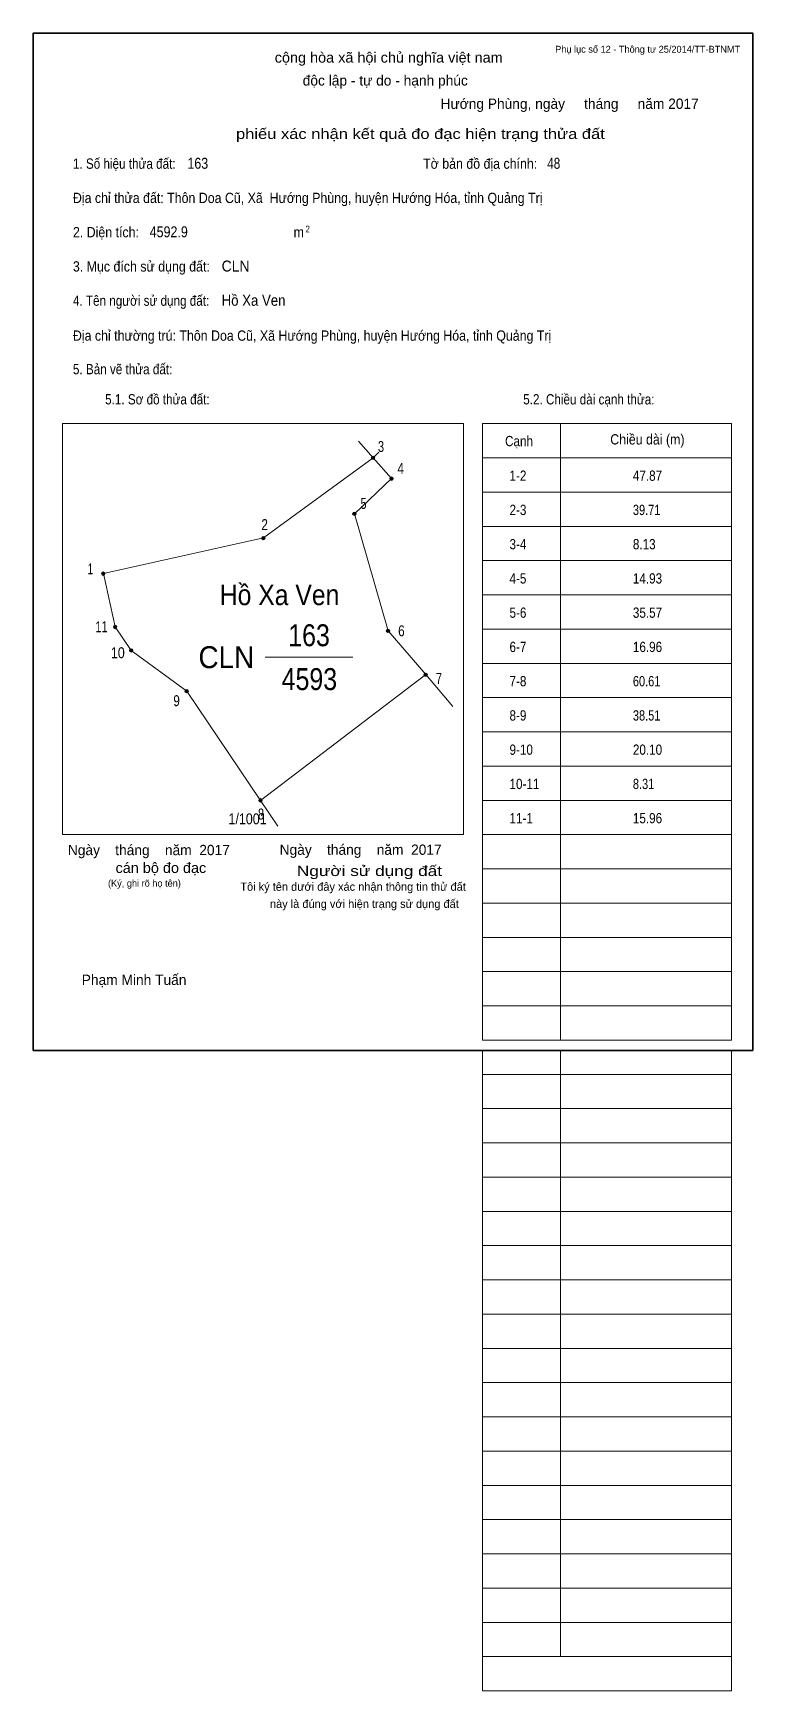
# Model space of a CAD drawing. Header units: centimetres. Extents: x 0 to 21, y -18.7 to 29.7.
import ezdxf
from ezdxf.enums import TextEntityAlignment as Align

# ---------------------------------------------------------------- set-up
doc = ezdxf.new("R2010")
doc.units = ezdxf.units.CM
doc.header["$LTSCALE"] = 0.12
for name, color, linetype in [('2', 7, 'Continuous'), ('30', 7, 'Continuous'), ('34', 7, 'Continuous')]:
    doc.layers.add(name, color=color, linetype=linetype)
for name, color, linetype, lineweight in [('32', 7, 'Continuous', 13), ('33', 7, 'Continuous', 13), ('6', 7, 'Continuous', 13), ('63', 7, 'Continuous', 13)]:
    doc.layers.add(name, color=color, linetype=linetype, lineweight=lineweight)

msp = doc.modelspace()

# ---------------------------------------------------------------- hatches: boundary and pattern name
at = {"layer": '32'}
for points in [[(9.9675, 17.3, 1), (9.8675, 17.3, 1)], [(10.506, 16.6925, 1), (10.406, 16.6925, 1)], [(9.4229, 15.6673, 1), (9.3229, 15.6673, 1)], [(6.765, 14.9569, 1), (6.665, 14.9569, 1)], [(2.0958, 13.9187, 1), (1.9958, 13.9187, 1)], [(2.4395, 12.362, 1), (2.3395, 12.362, 1)], [(10.4031, 12.251, 1), (10.3031, 12.251, 1)], [(2.9091, 11.6775, 1), (2.8091, 11.6775, 1)], [(11.5042, 10.9631, 1), (11.4042, 10.9631, 1)], [(4.5288, 10.4894, 1), (4.4288, 10.4894, 1)], [(6.6821, 7.3, 1), (6.5821, 7.3, 1)]]:
    msp.add_hatch(color=256, dxfattribs=at).paths.add_polyline_path(points)

# ---------------------------------------------------------------- linework, layer by layer
for centre in [(9.9175, 17.3), (10.456, 16.6925), (9.3729, 15.6673), (6.715, 14.9569), (2.0458, 13.9187), (2.3895, 12.362), (10.3531, 12.251), (2.8591, 11.6775), (11.4542, 10.9631), (4.4788, 10.4894), (6.6321, 7.3)]:
    msp.add_circle(centre, 0.05, dxfattribs=at)
at = {"layer": '33'}
msp.add_line((6.77, 11.48), (9.33, 11.48), dxfattribs=at)
at = {"layer": '6'}
for p, q in [((10.46, 16.7), (9.92, 17.3)), ((6.63, 7.3), (7.14, 6.55))]:
    msp.add_line(p, q, dxfattribs=at)
for points in [[(9.49, 17.79), (9.92, 17.3), (10.09, 17.47)], [(9.92, 17.3), (6.72, 14.96), (2.05, 13.92), (2.39, 12.37), (2.86, 11.68), (4.48, 10.49), (6.63, 7.3)], [(11.46, 10.97), (10.36, 12.25), (9.38, 15.67), (10.46, 16.7)], [(6.63, 7.3), (11.46, 10.97), (12.25, 10.04)]]:
    msp.add_lwpolyline(points, dxfattribs=at)
at = {"layer": '63'}
for p, q in [((0.86, 18.3), (12.56, 18.3)), ((0.86, 6.3), (0.86, 18.3)), ((12.56, 6.3), (12.56, 18.3)), ((13.11, 18.3), (20.38, 18.3)), ((13.11, 0.3), (13.11, 18.3)), ((15.39, 0.3), (15.39, 18.3)), ((20.38, 0.3), (20.38, 18.3)), ((13.11, 17.3), (20.38, 17.3)), ((13.11, 16.3), (20.38, 16.3)), ((13.11, 15.3), (20.38, 15.3)), ((13.11, 14.3), (20.38, 14.3)), ((13.11, 13.3), (20.38, 13.3)), ((13.11, 12.3), (20.38, 12.3)), ((13.11, 11.3), (20.38, 11.3)), ((13.11, 10.3), (20.38, 10.3)), ((13.11, 9.3), (20.38, 9.3)), ((13.11, 8.3), (20.38, 8.3)), ((13.11, 7.3), (20.38, 7.3)), ((0.86, 6.3), (12.56, 6.3)), ((13.11, 6.3), (20.38, 6.3)), ((13.11, 5.3), (20.38, 5.3)), ((13.11, 4.3), (20.38, 4.3)), ((13.11, 3.3), (20.38, 3.3)), ((13.11, 2.3), (20.38, 2.3)), ((13.11, 1.3), (20.38, 1.3)), ((13.11, 0.3), (20.38, 0.3)), ((13.11, -18.7), (13.11, 0)), ((15.39, -17.7), (15.39, 0)), ((20.38, -18.7), (20.38, 0)), ((13.11, -0.7), (20.38, -0.7)), ((13.11, -0.7), (20.38, -0.7)), ((13.11, -1.7), (20.38, -1.7)), ((13.11, -2.7), (20.38, -2.7)), ((13.11, -3.7), (20.38, -3.7)), ((13.11, -4.7), (20.38, -4.7)), ((13.11, -5.7), (20.38, -5.7)), ((13.11, -6.7), (20.38, -6.7)), ((13.11, -7.7), (20.38, -7.7)), ((13.11, -8.7), (20.38, -8.7)), ((13.11, -9.7), (20.38, -9.7)), ((13.11, -10.7), (20.38, -10.7)), ((13.11, -11.7), (20.38, -11.7)), ((13.11, -12.7), (20.38, -12.7)), ((13.11, -13.7), (20.38, -13.7)), ((13.11, -14.7), (20.38, -14.7)), ((13.11, -15.7), (20.38, -15.7)), ((13.11, -16.7), (20.38, -16.7)), ((13.11, -17.7), (20.38, -17.7)), ((13.11, -18.7), (20.38, -18.7))]:
    msp.add_line(p, q, dxfattribs=at)
at = {"layer": '63', "lineweight": 35}
msp.add_lwpolyline([(0, 0), (0, 29.7), (21, 29.7), (21, 0)], close=True, dxfattribs=at)

# ---------------------------------------------------------------- texts
at = {"layer": '2', "width": 0.9}
msp.add_text('Hồ Xa Ven', height=0.5995, dxfattribs=at).set_placement((7.19, 13), align=Align.CENTER)
at = {"layer": '30'}
for s, height, width, p in [('1-2', 0.3, 0.85, (13.9, 16.63)), ('47.87', 0.3, 0.85, (17.5, 16.63)), ('2-3', 0.3, 0.85, (13.9, 15.63)), ('39.71', 0.3, 0.8, (17.5, 15.63)), ('3-4', 0.3, 0.85, (13.9, 14.63)), ('8.13', 0.3, 0.85, (17.5, 14.63)), ('4-5', 0.3, 0.85, (13.9, 13.63)), ('14.93', 0.3, 0.85, (17.5, 13.63)), ('5-6', 0.3, 0.85, (13.9, 12.63)), ('35.57', 0.3, 0.85, (17.5, 12.63)), ('6-7', 0.3, 0.85, (13.9, 11.63)), ('16.96', 0.3, 0.85, (17.5, 11.63)), ('7-8', 0.3, 0.85, (13.9, 10.63)), ('60.61', 0.3, 0.8, (17.5, 10.63)), ('8-9', 0.3, 0.85, (13.9, 9.63)), ('38.51', 0.3, 0.8, (17.5, 9.63)), ('9-10', 0.3, 0.85, (13.9, 8.63)), ('20.10', 0.3, 0.85, (17.5, 8.63)), ('10-11', 0.3, 0.85, (13.9, 7.63)), ('8.31', 0.3, 0.8, (17.5, 7.63)), ('1/1001', 0.32, 0.85, (5.7, 6.6)), ('11-1', 0.3, 0.85, (13.9, 6.63)), ('15.96', 0.3, 0.85, (17.5, 6.63))]:
    msp.add_text(s, height=height, dxfattribs=dict(at, width=width)).set_placement(p)
at = {"layer": '32'}
for s, width, p in [('3', 0.75, (10.15, 17.47)), ('4', 0.8, (10.725, 16.83)), ('5', 0.75, (9.64, 15.81)), ('2', 0.8, (6.755, 15.19)), ('1', 0.65, (1.67, 13.9)), ('11', 0.75, (1.995, 12.21)), ('6', 0.8, (10.745, 12.09)), ('10', 0.85, (2.47, 11.45)), ('7', 0.75, (11.84, 10.7)), ('9', 0.8, (4.185, 10.05)), ('8', 0.75, (6.65, 6.74))]:
    msp.add_text(s, height=0.32, dxfattribs=dict(at, width=width)).set_placement(p, align=Align.CENTER)
at = {"layer": '33', "width": 0.85}
for s, p in [('163', (8.05, 11.8)), ('4593', (8.06, 10.52))]:
    msp.add_text(s, height=0.64, dxfattribs=at).set_placement(p, align=Align.CENTER)
at = {"layer": '33', "width": 0.95}
msp.add_text('CLN', height=0.64, dxfattribs=at).set_placement((6.45, 11.16), align=Align.RIGHT)
at = {"layer": '34'}
for s, width, p in [('163', 0.85, (4.5, 25.74)), ('48', 0.8, (15, 25.74)), ('4592.9', 0.85, (3.4, 23.74)), ('CLN', 0.95, (5.5, 22.74)), ('Hồ Xa Ven', 0.9, (5.5, 21.74))]:
    msp.add_text(s, height=0.32, dxfattribs=dict(at, width=width)).set_placement(p)
at = {"layer": '63', "width": 1.05}
msp.add_text('cộng hòa xã hội chủ nghĩa việt nam', height=0.3, dxfattribs=at).set_placement((10.375, 28.84), align=Align.CENTER)
at = {"layer": '63'}
for s, height, p in [('Phụ lục số 12 - Thông tư 25/2014/TT-BTNMT', 0.2, (20.63, 29.13)), ('Ngày    tháng    năm  2017', 0.3, (5.74, 5.7)), ('Ngày    tháng    năm  2017', 0.3, (11.92, 5.71)), ('(Ký, ghi rõ họ tên)', 0.2, (4.31, 4.78))]:
    msp.add_text(s, height=height, dxfattribs=at).set_placement(p, align=Align.RIGHT)
for s, height, p in [('độc lập - tự do - hạnh phúc', 0.3, (10.275, 28.17)), ('Hướng Phùng, ngày     tháng     năm 2017', 0.3, (15.655, 27.49)), ('Tôi ký tên dưới đây xác nhận thông tin thử đất', 0.24, (9.335, 4.66)), ('này là đúng với hiện trạng sử dụng đất', 0.24, (9.665, 4.16)), ('Phạm Minh Tuấn', 0.3, (2.945, 1.91))]:
    msp.add_text(s, height=height, dxfattribs=at).set_placement(p, align=Align.CENTER)
for s, width, p in [('phiếu xác nhận kết quả đo đạc hiện trạng thửa đất', 1.2, (16.68, 26.61)), ('cán bộ đo đạc', 1.05, (5.05, 5.18)), ('Người sử dụng đất', 1.25, (11.93, 5.09))]:
    msp.add_text(s, height=0.3, dxfattribs=dict(at, width=width)).set_placement(p, align=Align.RIGHT)
for s, height, width, p in [('1. Số hiệu thửa đất:', 0.3, 0.85, (1.16, 25.74)), ('Tờ bản đồ địa chính:', 0.3, 0.9, (11.38, 25.74)), ('Địa chỉ thửa đất: Thôn Doa Cũ, Xã  Hướng Phùng, huyện Hướng Hóa, tỉnh Quảng Trị', 0.3, 0.9, (1.16, 24.74)), ('2. Diện tích:', 0.3, 0.9, (1.16, 23.74)), ('m', 0.3, 0.9, (7.6, 23.74)), ('2', 0.2, 0.8, (7.95, 23.88)), ('3. Mục đích sử dụng đất:', 0.3, 0.9, (1.16, 22.74)), ('4. Tên người sử dụng đất:', 0.3, 0.85, (1.16, 21.74)), ('Địa chỉ thường trú: Thôn Doa Cũ, Xã Hướng Phùng, huyện Hướng Hóa, tỉnh Quảng Trị', 0.3, 0.9, (1.16, 20.72)), ('5. Bản vẽ thửa đất:', 0.3, 0.85, (1.16, 19.74)), ('5.1. Sơ đồ thửa đất:', 0.3, 0.85, (2.1, 18.86)), ('5.2. Chiều dài cạnh thửa:', 0.3, 0.85, (14.3, 18.86)), ('Cạnh', 0.3, 0.85, (13.77, 17.64)), ('Chiều dài (m)', 0.3, 0.9, (16.84, 17.69))]:
    msp.add_text(s, height=height, dxfattribs=dict(at, width=width)).set_placement(p)

doc.saveas('drawing.dxf')
